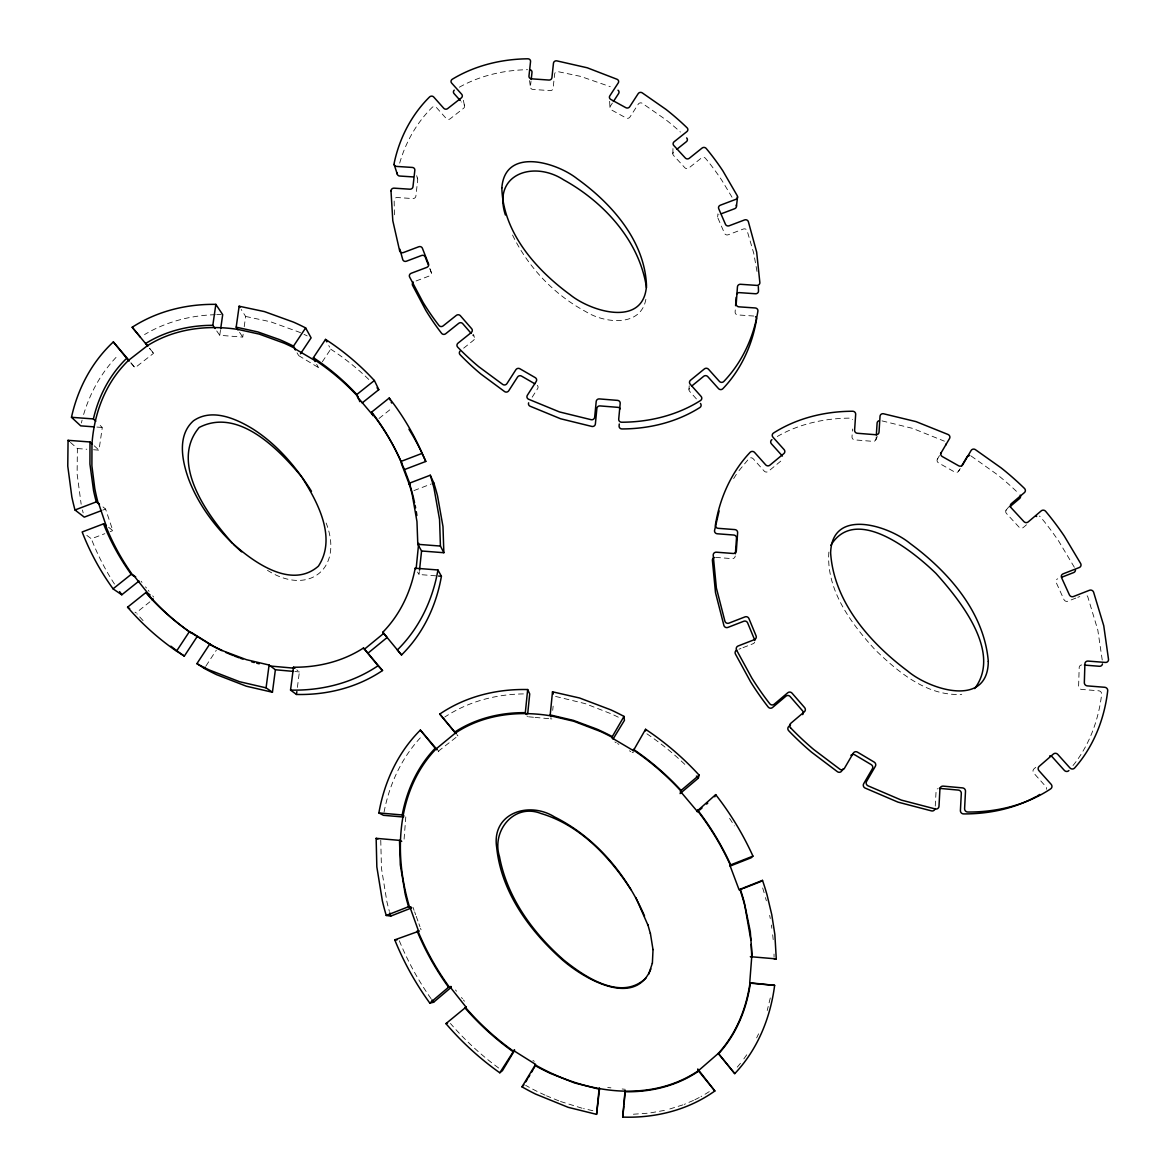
<?xml version="1.0" encoding="UTF-8"?>
<svg xmlns="http://www.w3.org/2000/svg" width="1176" height="1176" viewBox="0 0 1176 1176"><rect width="100%" height="100%" fill="white"/><g stroke="black" fill="none" stroke-linecap="round" stroke-linejoin="round"><path stroke-width="0.75" stroke-dasharray="5 3.75" d="M672.834 153.497L672.966 148.543M380.759 840.281L381.465 868.344L386.919 901.816A255.119 252.458 78.4 0 0 389.374 911.356M935.258 806.075L936.081 791.08A3.087 2.969 42.6 0 1 937.595 788.684M876.223 436.855L876.091 438.824A2.911 2.778 14.1 0 1 873.018 441.368L854.702 439.883A2.911 2.778 13 0 1 851.997 436.884L852.527 429.005M70.413 442.397L77.381 448.541L77.116 473.957L81.159 504.239M688.974 389.359L689.224 385.757M735.279 309.92L735.118 312.037A2.837 2.69 2.3 0 0 737.764 314.918L753.919 316.05M717.654 216.928L717.933 213.856M828.86 552.088C826.037 589.69 850.718 622.942 874.753 649.387C898.008 671.996 927.291 696.604 961.747 694.325M552.705 710.377L553.132 706.115M533.507 717.257L527.407 716.698L527.539 715.273M404.088 839.149L405.793 816.938M553.881 81.115L553.117 88.303A2.749 2.528 -8.1 0 1 550.118 90.64L532.875 89.42A2.749 2.528 -8.8 0 1 530.42 86.701L531.008 81.306M554.264 77.528L554.646 73.941A2.749 2.528 -7.7 0 1 557.865 71.633L580.459 76.352L610.285 86.686M435.826 575.828L419.038 574.505L419.362 571.565M297.396 687.401L299.38 671.922L296.808 669.864M216.722 330.956L219.75 335.292L242.741 337.115L243.461 331.941M244.196 326.766L245.637 316.447L241.183 309.45M219.75 335.292L220.485 330.118M93.58 449.746L98.99 450.158L102.297 427.476L97.99 423.331M384.052 812.146C388.639 788.067 398.473 764.841 413.717 745.555A133.52 131.638 -69.2 0 1 420.596 737.528M770.28 997.939L767.208 1010.537M81.394 422.993L82.085 420.126M645.874 299.307C640.729 327.619 604.229 323.282 585.721 311.581C553.94 294.544 527.803 266.923 512.251 234.421M83.628 414.511C89.288 395.474 98.666 377.496 111.573 362.37A126.332 118.791 -30.8 0 1 118.335 355.034M399.678 163.141C405.647 142.208 416.73 122.686 432.224 107.339A2.749 2.528 -12.9 0 1 436.325 107.383L446.277 118.556A2.749 2.543 -12.5 0 0 450.143 118.82L463.594 108.28A2.749 2.528 -11.8 0 0 463.991 104.693L461.506 101.915M875.826 439.839L877.281 436.516M756.638 1037.879L758.608 1033.836M960.263 468.562L958.66 471.061A2.94 2.793 19.3 0 1 954.677 472.032L938.536 462.903A2.94 2.793 18.2 0 1 937.419 459.066L939.653 455.215M958.66 471.061L959.704 469.298M937.419 459.066L939.492 455.568M532.184 397.179L537.638 388.639A2.852 2.72 -11.2 0 0 537.138 385.184M733.648 478.573L737.131 473.149M612.387 103.091L610.3 106.296A2.764 2.558 -5.5 0 0 611.211 109.794L626.117 117.982A2.764 2.558 -4.8 0 0 629.91 117.086L638.318 104.105A2.764 2.558 -4.3 0 1 642.243 103.267L665.748 119.658A275.257 260.778 -13.3 0 1 680.404 132.05M205.962 665.984L216.34 650.152M298.689 355.622L318.476 367.574L319.24 366.427M322.298 361.826L330.691 349.199L328.765 345.568M743.849 1058.87L747.113 1054.255M739.013 470.635L748.877 458.684A2.896 2.793 7.1 0 1 753.213 458.772L764.224 471.106A2.911 2.793 8.7 0 0 768.31 471.414L782.128 459.992A2.896 2.793 9.2 0 0 783.01 458.655M1005.98 510.31L1008.773 506.841M1072.997 765.561C1089.388 745.319 1098.59 719.947 1101.662 694.252A3.087 2.911 35.5 0 0 1098.737 690.797L1081.538 689.415A3.072 2.911 34.9 0 1 1078.612 686.211L1079.186 667.615A3.058 2.896 33.8 0 1 1081.744 664.91M1035.733 767.34L1033.969 768.869A3.102 2.955 40.3 0 0 1033.807 773.132L1045.787 786.553A3.116 2.969 41.4 0 1 1046.537 789.258M1026.501 524.775L1023.267 527.524A2.984 2.822 24.5 0 1 1019.092 527.201L1006.465 513.486A2.969 2.822 23.4 0 1 1006.641 509.487L1008.258 508.105M438.31 751.244L457.949 735.897L457.023 734.779M463.667 348.169L473.487 340.32A2.822 2.69 -14.6 0 0 473.899 336.512L472.487 334.91M149.896 601.818L136.078 612.872L135.019 612.182M379.01 418.48L392.343 407.807M131.021 363.193L135.049 367.779L153.6 353.256L149.455 348.228M777.277 436.502C799.254 423.772 824.846 418.259 850.101 418.127A2.896 2.764 12.1 0 1 852.615 419.479M459.346 87.2C480.058 75.587 503.872 70.134 527.524 69.693M694.795 1099.795L699.793 1097.223M693.502 1100.383L684.3 1104.367M1075.82 598.099L1067.896 601.201A3.028 2.866 29.6 0 1 1063.942 599.569L1056.21 582.546A3.013 2.852 28.5 0 1 1057.709 578.798M1077.804 597.32L1079.788 596.555M738.954 649.211L740.968 648.432M742.997 647.653L749.038 645.301M751.052 644.507L753.066 643.728A2.969 2.911 20.2 0 0 754.669 642.184M413.937 490.583L431.18 483.983M102.915 510.061L105.561 509.046L112.852 530.626L110.177 531.64M86.833 535.403L91.39 538.784L104.811 533.683M416.084 280.961L429.593 275.875A2.808 2.631 -15.6 0 0 431.254 272.42L430.151 269.01M682.918 1104.867L667.351 1109.732M664.366 1110.409L649.108 1113.113L633.07 1114.245M215.296 314.698C193.893 315.286 172.519 320.21 153.321 329.78A126.347 118.805 -30.8 0 0 144.545 334.572M523.423 693.913C500.373 694.207 477.235 699.367 456.729 710.025A133.52 131.638 -69.2 0 0 444.719 717.081M216.766 314.639L221.206 314.624M96.902 427.064L102.297 427.476M77.381 448.541L86.818 449.247M715.523 557.365L732.104 558.644A2.925 2.852 10.2 0 0 735.235 556.013M294.867 671.525L299.38 671.922M535.036 717.404L548.81 718.654M550.339 718.786L551.867 718.918M607.727 1087.506L610.932 1087.844M622.148 1088.991L625.338 1089.314M245.637 316.447L270.539 321.768L299.204 332.147A244.343 231.099 -36.6 0 1 307.171 335.88M555.587 696.427L585.192 703.63L611.564 713.964A260.763 254.119 -80.7 0 1 620.178 718.154M882.015 420.89L912.605 428.387L944.402 441.176M592.866 1110.688L583.561 1108.601M582.002 1108.204L560.32 1101.427M558.776 1100.839L546.546 1095.826M545.032 1095.135L537.491 1091.593A256.324 253.031 75.6 0 1 525.657 1085.345M267.452 570.301C308.156 596.497 343.921 568.728 326.164 523.055M614.901 741.953L616.224 742.747M617.547 743.555L618.87 744.364M629.454 750.788L630.777 751.596M632.115 752.39L633.394 752.699M532.934 1060.473L534.286 1061.34M971.126 456.023L996.733 474.207A292.956 285.753 31.2 0 1 1018.578 493.376M108.574 527.245L112.852 530.626M102.973 506.93L105.561 509.046M94.198 445.777L98.99 450.158M696.398 398.914L689.65 391.358A2.866 2.734 0.7 0 1 689.298 388.3M457.155 735.015L457.949 735.897M149.719 348.566L153.6 353.256M130.918 362.722L135.049 367.779M437.913 750.611L438.824 751.743M141.076 581.238L141.973 582.355M145.545 586.853L146.441 587.985M148.22 590.234L149.117 591.366M152.704 595.879L153.6 597.011M455.509 989.972L456.509 991.221M461.477 997.483L462.477 998.747M463.462 999.997L464.461 1001.246M239.566 332.293L242.741 337.115M417.553 572.065L419.038 574.505M297.043 352.815L298.41 355.152M316.653 364.354L317.446 365.736M317.696 366.206L318.476 367.574M732.016 197.215L721.946 180.501A275.272 260.807 -13.2 0 0 705.482 158.304A2.793 2.587 -1.3 0 0 701.469 157.937L688.813 168.05A2.793 2.602 -2 0 1 684.888 167.771L673.481 155.379A2.778 2.587 -2.6 0 1 673.789 151.733M1074.35 567.273L1058.929 541.504A292.986 285.783 31.2 0 0 1040.51 516.97A2.984 2.822 24.6 0 0 1039.305 516.088M526.995 715.934L527.407 716.698M429.74 268.54L431.254 272.42M413.011 907.357L414.084 910.342M414.628 911.826L415.687 914.81M416.23 916.31L418.377 922.278M418.906 923.777L419.979 926.762M420.523 928.261L421.052 929.76M416.671 175.665L417.627 178.855M473.516 334.278L474.398 337.394M765.488 897.567L766.355 900.787M463.344 100.313L464.476 105.517M769.677 915.34L770.28 918.574M771.397 925.056L771.868 928.305M529.538 80.571L530.508 87.641M756.991 271.435L753.728 253.207L747.113 230.643A2.822 2.646 1.4 0 0 743.379 229.026L728.179 234.788A2.822 2.646 0.6 0 1 724.519 233.333L717.86 217.898A2.808 2.631 0.1 0 1 718.948 214.694M772.691 934.773L773.191 939.624M1102.235 660.03L1097.811 630.042L1087.785 596.82A3.028 2.866 29.8 0 0 1086.403 595.218M609.638 101.298L609.976 108.236M394.416 214.796L394.151 200.155A2.778 2.587 -15.8 0 1 397.223 197.524L412.835 198.568A2.778 2.587 -15 0 0 415.878 196.157L417.715 179.81A2.778 2.572 -14.6 0 0 416.245 177.297M774.028 954.045L774.073 957.22M143.09 620.605A273.876 260.719 -25 0 1 136.96 613.813M83.158 512.854A240.492 228.556 -27 0 1 82.452 509.987M114.484 584.06A273.817 260.587 -25 0 1 91.346 538.814M330.706 349.154A280.05 264.688 -38.6 0 1 369.881 380.539M498.653 1068.014A290.839 287.679 67.1 0 1 450.437 1023.458M431.092 998.733A290.678 287.606 67.2 0 1 399.061 940.109M709.26 1091.607A138.18 134.681 81.6 0 1 701.014 1096.561M740.454 1063.295A138.195 134.681 81.7 0 1 736.926 1067.514M762.665 887.968A261.836 254.883 -83.4 0 1 765.047 895.965M729.605 818.364A299.615 290.707 -80.7 0 1 734.309 825.846M646.903 733.824A299.483 290.619 -80.4 0 1 686.475 765.973"/><path stroke-width="1.5" d="M417.803 544.312L416.965 521.585L412.247 494.728A224.469 212.577 -36.9 0 0 409.042 483.336L430.269 475.222L433.826 482.969A244.887 232.142 -37.2 0 1 437.531 495.919L442.985 526.598L443.852 552.72L421.567 550.985L417.803 544.312L440.427 546.061L443.852 552.72M418.685 543.297L416.201 568.096M411.629 907.901L390.726 916.104L386.243 915.457A259.455 256.824 78.3 0 1 382.376 900.919L376.835 866.888L376.144 838.341L399.502 840.37L400.31 864.845L405.205 894.142A233.921 231.554 78.8 0 0 408.557 906.711L409.454 906.887A231.246 228.908 79.4 0 1 405.161 890.188C395.43 845.867 399.384 795.711 427.623 758.726A113.308 111.705 -69 0 1 435.987 749.009L455.406 733.03A113.308 111.705 -69 0 1 466.387 726.621C492.2 713.523 522.306 711.127 550.574 715.817M440.427 546.061L439.559 519.527L434.032 488.363A248.974 235.744 -37 0 0 430.269 475.222M101.577 510.56L84.275 517.146L74.999 509.987A244.432 232.025 -26.9 0 1 71.839 496.875L67.767 466.137L68.061 440.324L89.993 441.97L89.935 464.094L93.551 490.568A220.412 209.181 -26.9 0 0 96.285 501.887L98.255 503.504A217.928 206.858 -27.1 0 1 94.771 488.422L91.904 465.828L91.963 443.764M876.34 434.885L877.105 423.095A2.911 2.764 13.7 0 1 878.942 420.729M751.229 944.284L751.743 956.72L749.715 982.989M735.382 553.778L736.499 538.094A2.925 2.837 9.2 0 0 733.795 535.036L717.228 533.772A2.911 2.837 7.2 0 1 714.552 530.479L719.095 510.972M735.588 305.686L736.205 297.234M697.75 1068.999L714.861 1090.975A140.62 137.048 81.7 0 1 700.69 1099.795C676.92 1112.628 649.593 1118.038 622.707 1117.097L625.044 1090.96M623.853 1106.44L622.707 1117.097M624 1104.881L625.073 1092.416M749.979 983.077C746.878 1004.466 739.337 1025.428 726.68 1043.068A117.233 114.278 81.9 0 1 718.271 1053.461L698.47 1070.66A117.218 114.278 81.8 0 1 687.063 1077.466C643.213 1100.163 589.793 1092.342 546.899 1071.071A234.259 231.275 75.7 0 1 535.242 1064.942L521.982 1086.844A260.719 257.412 75.5 0 0 535.506 1094.047L568.155 1107.322L596.57 1114.363L599.172 1088.197M599.598 1088.241L596.57 1114.363M619.282 423.992L619.09 425.947A2.866 2.764 -4.6 0 0 621.942 428.946C649.181 428.887 676.715 422.199 699.852 407.543A2.866 2.749 1.4 0 0 700.44 403.456M550.971 716.801L550.206 714.92L552.5 691.811L579.577 698L610.917 709.892A265.32 258.529 -80.4 0 1 624 716.404L624.427 720.374L613.034 739.101M527.686 713.847L529.715 693.943L527.671 689.548C502.123 688.945 476.221 694.075 453.451 705.909A135.799 133.873 -68.4 0 0 439.78 714.053L455.715 733.383M526.187 714.361L525.319 712.671L527.671 689.548M419.509 570.095L421.567 550.985M531.214 79.512L531.993 72.339A2.734 2.528 -8.9 0 0 530.405 69.825M652.371 963.365L653.033 949.517M736.47 206.153L737.558 196.818M296.484 694.457L290.531 690.091L293.486 667.218C313.786 667.424 334.278 663.337 352.506 654.253A109.368 104.796 -33.7 0 0 363.502 647.991L382.538 670.526A128.522 123.289 -34 0 1 369.132 678.464C346.832 689.989 321.504 695.06 296.484 694.457L296.852 691.635M269.084 665.028L275.375 669.761L272.435 692.238L266.07 687.842L269.084 665.028L246.475 659.692L224.146 651.298A219.236 208.652 -27.2 0 1 209.696 644.169L189.365 631.674L176.547 651.122L184.338 656.09L197.201 636.539M237.949 329.868L236.185 327.163L239.14 306.216L264.438 311.596L293.544 322.136A248.415 234.656 -36.4 0 1 305.642 327.928L311.111 337.865L300.483 353.8M212.827 325.326L215.84 304.363C191.585 304.011 167.11 308.906 145.339 319.769A128.404 120.584 -30.7 0 0 132.182 327.251L147.808 346.214L145.559 343.539A107.531 101.004 -30.7 0 1 156.217 337.674C173.783 329.192 193.364 325.282 212.827 325.326L215.032 328.516M220.676 328.824L222.69 314.624L215.84 304.363M91.993 443.764C93.904 416.892 102.9 390.065 120.334 369.22A107.148 100.666 -30.7 0 1 128.522 360.356L147.368 345.715A107.148 100.666 -30.7 0 1 157.937 339.835C182.515 327.854 210.813 325.311 237.626 329.368M774.631 985.37C771.147 1012.33 761.71 1038.775 745.51 1060.752A140.62 137.048 81.7 0 1 734.765 1073.629L718.536 1053.843A117.673 114.719 81.9 0 0 726.974 1043.421C739.689 1025.707 747.26 1004.672 750.361 983.18L774.631 985.37L750.112 982.798M680.316 792.271L681.125 790.404L699.191 775.116L698.353 778.115L680.066 793.594M437.942 569.978C433.665 594.703 423.654 618.605 407.91 638.245A130.668 125.229 -33.8 0 1 397.356 649.96L401.53 654.973A128.522 123.289 -34 0 0 411.909 643.448C427.388 624.118 437.207 600.598 441.412 576.269L437.942 569.978L415.201 568.199C411.468 587.897 403.486 606.919 391.094 622.765A109.383 104.796 -33.8 0 1 382.803 632.247L401.53 654.973M403.53 817.026L383.435 815.306L378.878 812.939C383.361 787.332 393.49 762.489 409.718 742.027A135.799 133.873 -68.4 0 1 420.361 730.09L436.987 749.494M403.971 815.923L402.221 814.953C406.029 794.462 414.07 774.587 426.815 758.005A113.719 112.117 -68.8 0 1 435.194 748.259L420.361 730.09M94.212 426.873L80.718 425.859L71.471 417.304C76.631 393.74 87.171 371.219 102.9 352.844A128.404 120.584 -30.6 0 1 113.337 341.937L129.257 360.694M95.8 421.228L93.404 418.935C97.726 400.09 106.09 382.082 118.467 367.177A107.531 100.989 -30.6 0 1 126.699 358.283L113.337 341.937M652.342 963.217L648.726 974.169M696.765 811.425L715.728 794.608L714.817 796.799M830.815 545.355C855.79 504.254 913.664 551.823 935.934 573.388C960.101 600.363 1002.217 652.298 974.654 688.592M650.872 968.95C634.643 1008.508 583.678 978.476 562.525 960.028C529.759 931.024 501.255 892.216 496.698 847.573C491.23 812.925 528.994 800.871 554.455 816.894C595.379 837.238 626.646 874.459 644.551 916.075M842.898 768.986L841.795 770.868A3.043 2.969 41.5 0 1 837.533 771.794L811.572 752.199A290.869 276.272 24.6 0 1 788.67 730.708A3.013 2.955 35.7 0 1 788.846 726.4L790.537 724.975M961.792 465.755L967.01 456.905A2.94 2.778 19.3 0 1 969.715 455.553M940.521 453.818L949.532 438.516A2.969 2.808 17.4 0 0 948.209 434.547L916.001 421.611L883.382 413.731A2.94 2.793 13.6 0 0 880.03 416.26L879.016 432.195A2.955 2.808 13.9 0 1 875.899 434.752L857.348 433.268A2.94 2.808 12.9 0 1 854.599 430.225L855.672 414.29A2.94 2.793 11.9 0 0 852.673 411.247C824.993 411.306 797.005 418.068 773.514 433.018A2.94 2.808 7.9 0 0 772.955 437.193L784.113 449.629A2.94 2.822 9.1 0 1 783.833 453.613L769.854 465.196A2.94 2.822 8.5 0 1 765.708 464.873L754.551 452.392A2.94 2.822 7 0 0 750.156 452.304C731.34 472.164 719.756 498.124 715.39 524.981A2.955 2.866 7 0 0 718.095 528.318L734.882 529.597A2.955 2.881 9 0 1 737.631 532.684L736.338 550.838A2.969 2.881 10 0 1 733.177 553.484L716.375 552.191A2.969 2.896 8.4 0 0 713.2 555.087L716.375 587.971L724.93 621.295A2.999 2.925 15.1 0 0 728.885 623.148L745.011 616.885A2.999 2.925 17.1 0 1 748.921 618.532L756.065 635.819A2.999 2.94 19.8 0 1 754.433 639.641L738.087 645.991A3.013 2.955 19.9 0 0 736.514 649.975L751.846 678.067A294.691 279.697 24.4 0 0 769.78 703.777A3.043 2.984 30.7 0 0 774.146 704.262L787.744 692.767A3.043 2.969 30.5 0 1 792.007 693.12L804.605 707.599A3.043 2.984 33.1 0 1 804.325 711.833L790.698 723.387A3.058 2.984 35.2 0 0 790.522 727.738M525.804 1081.832L527.407 1079.156M528.215 1077.819L529.817 1075.129M531.405 1072.453L533.007 1069.763M533.816 1068.425L534.61 1067.088M466.284 1006.906L445.939 1023.62A295.793 292.633 66.6 0 0 499.785 1072.791L514.529 1049.742M514.515 1050.521L502.417 1070.675L499.815 1072.747M633.247 750.876L645.58 729.296A304.76 295.661 -80.2 0 1 699.147 775.146M550.574 715.787L573.726 721.255L600.671 731.56A238.228 232.186 -80.3 0 1 611.961 737.19L624 716.404M613.431 101.489L618.635 93.492A2.749 2.543 -5.3 0 0 618.017 90.214M272.435 692.238L246.401 686.225L216.649 674.701A240.992 229.599 -27.2 0 1 204.374 668.424L196.906 663.646L209.696 644.169L210.886 645.007M204.359 668.424L205.168 667.204M374.35 380.524A284.724 268.804 -38.4 0 0 325.546 339.394L313.375 357.695L314.551 359.782A262.219 247.577 -38.5 0 1 357.842 396.488M237.626 329.353L259.264 334.116L284.283 343.245A223.131 210.813 -36.3 0 1 294.735 348.243L293.486 346.126L305.642 327.928M729.737 865.624L730.414 865.213A280.741 272.317 -80.4 0 0 697.412 810.543M521.982 1086.844L523.923 1084.816M646.006 978.02C621.369 1001.599 584.781 977.035 563.701 959.939C532.919 932.965 507.047 897.45 499.477 856.569C491.347 831.065 514.015 802.767 541.004 813.498C579.886 825.082 609.477 856.554 630.983 889.717M535.653 1064.398L513.471 1050.491M697.442 811.866L698.588 810.896M699.735 809.926L702.028 807.971M706.6 804.09L707.746 803.12M1009.875 506.738L1019.592 498.521A2.969 2.808 22.8 0 0 1020.195 495.125M419.288 931.039L394.754 939.859A295.632 292.559 66.7 0 0 429.813 1003.099L448.526 987.252L451.025 986.458M451.349 987.208L433.562 1002.275L429.769 1003.128M383.729 633.364L364.545 649.108M691.679 386.095L703.704 376.276A2.866 2.734 1.4 0 1 707.731 376.585L718.551 388.653A2.866 2.734 2.7 0 0 722.843 388.727C740.983 369.764 752.375 344.965 756.55 319.166A2.852 2.705 3.4 0 0 755.551 316.667M368.191 652.974L387.154 637.48L382.803 632.247M129.698 608.654L127.537 607.213L145.751 592.66L148.896 594.115M372.836 415.672L371.704 412.056L389.271 398.002L390.329 400.266M152.204 599.981L153.35 599.054M135.666 576.813L131.197 574.358L113.028 588.853L121.775 594.791L139.033 581.018M313.389 357.666A263.174 248.415 -38.5 0 1 356.813 394.519L374.394 380.495L378.804 389.668L362.149 402.956M358.533 399.061L356.857 394.475M676.95 149.205L686.431 141.649A2.778 2.572 -2.2 0 0 686.637 137.915M739.116 889.865L729.943 865.404M760.931 881.412L762.504 880.383A266.423 259.323 -83.1 0 1 767.061 894.965L771.765 914.678L774.852 934.45L776.278 958.896L774.087 958.793M1037.056 796.123L1039.819 794.432M1035.571 796.872C1013.638 808.897 988.428 814.012 963.556 813.91A3.102 2.984 43.9 0 1 960.41 810.587L961.307 793.388A3.102 2.969 42.5 0 0 958.425 790.096L939.271 788.346M730.267 866.021L751.141 857.789L752.905 856.143L730.708 864.875A281.814 273.346 -80.3 0 0 697.588 809.999M762.504 880.383L740.277 889.159A240.213 233.833 -83.3 0 1 744.158 901.801L750.303 931.568L752.125 956.735M739.763 889.85L742.541 888.747M743.923 888.203L748.098 886.557M749.48 886.013L760.578 881.632M386.243 915.457L408.542 906.711M1061.693 577.24L1073.688 572.55A3.013 2.852 28.1 0 0 1075.437 570.11M400.898 461.462L422.096 453.377L425.771 461.462L404.485 469.577L400.898 461.462A263.248 248.548 -38.6 0 0 371.66 412.085M432.503 483.483L433.826 482.969M74.999 509.987L96.285 501.887M113.072 588.808A278.3 264.556 -24.8 0 1 82.158 531.978L103.561 523.835L105.517 525.363A256.25 243.623 -24.7 0 0 133.108 575.681M105.517 525.363L106.399 525.54M721.329 213.753L734.721 208.681A2.808 2.631 0.6 0 0 736.205 205.124M445.939 1023.62L447.483 1023.091M525.319 712.671C504.813 712.435 484.1 716.537 465.711 725.783A113.734 112.117 -68.8 0 0 454.642 732.148M624.912 1091.74C646.359 1092.181 668.1 1087.903 687.196 1077.951A117.673 114.704 81.8 0 0 698.662 1071.115L714.861 1090.975M290.531 690.091C315.976 690.709 341.731 685.549 364.413 673.833A130.668 125.229 -33.8 0 0 378.04 665.763L382.538 670.526M750.847 956.691L751.714 956.72M394.754 939.859L396.959 939.962M413.305 176.929L399.664 176.032A2.764 2.572 -15.2 0 1 397.253 173.048M71.471 417.304L93.404 418.935M438.619 576.049L441.412 576.269M1084.434 665.087L1099.398 666.278A3.072 2.896 33.7 0 0 1102.471 663.925M378.878 812.939L402.221 814.953M270.465 666.057L294.779 668.247M275.375 669.761L293.368 671.393M750.332 956.676L776.278 958.896M236.185 327.163L257.882 331.941L279.462 339.57A222.132 209.828 -36.2 0 1 293.486 346.126M266.07 687.842L239.61 681.727L209.372 670.026A244.946 233.113 -27 0 1 196.906 663.646M550.206 714.92L573.447 720.388L596.658 729.017A237.184 231.216 -80.3 0 1 611.829 736.382M411.027 906.975L409.821 906.74L418.509 930.966M598.849 1089.094L574.579 1082.949L550.471 1073.423A233.377 230.378 76 0 1 534.801 1065.368M256.706 663.19L259.205 663.808M251.693 661.853L254.207 662.544M240.463 658.295L242.962 659.148M239.228 657.84L234.274 655.987M233.039 655.502L225.689 652.401M376.144 838.341L377.893 839.076M399.502 840.37L401.707 841.355M534.815 383.788L521.482 376.07A2.852 2.72 -12.2 0 0 517.572 377.026L508.723 390.785A2.852 2.72 -13.4 0 1 504.695 391.652L480.896 374.056A272.024 253.825 -3.1 0 1 460.081 354.696A2.837 2.69 -15.5 0 1 459.992 351.168M633.217 750.538L611.829 737.866M191.306 632.423L211.856 645.212M211.092 645.139L211.283 645.286A220.118 209.549 -27.1 0 0 222.044 650.725M149.308 594.409L150.116 594.982M293.486 667.218L294.617 668.13M99.49 504.078L98.608 503.372L105.972 525.202M233.642 544.282C254.795 563.054 291.839 589.279 318.387 566.185C336.851 538.196 318.02 502.666 302.276 477.838M241.668 551.867C219.015 531.934 199.494 507.62 188.674 479.205C182.045 460.889 176.929 435.458 193.481 420.787C211.739 408.072 235.523 418.406 252.37 428.667C276.977 444.19 296.131 466.916 311.493 491.333M68.061 440.324L69.237 441.368M89.993 441.97L92.434 444.175M435.194 748.259L436.737 749.744M232.51 543.239C207.696 515.75 169.197 462.918 199.2 427.461C238.14 407.293 278.697 449.188 301.57 476.736M782.408 456.053L771.382 443.764A2.896 2.778 8.1 0 1 771.941 439.648M460.257 100.519L454.024 93.566A2.749 2.528 -11.9 0 1 454.245 90.155M439.78 714.053L456.112 733.662M126.699 358.283L128.978 360.87M471.091 333.293L462.697 323.62A2.822 2.675 -15 0 0 458.728 323.326L445.675 333.749A2.822 2.675 -16.1 0 1 441.617 333.352A272.009 253.796 -3.1 0 1 425.83 310.39L412.541 285.283A2.808 2.646 -16.5 0 1 413.408 282.108M357.372 396.871L372.175 414.378M680.478 791.463L696.927 810.955M132.182 327.251L140.37 337.159M718.286 1053.255L734.765 1073.629M363.502 647.991L378.04 665.763M133.594 575.284L148.088 593.542M449.835 986.664L465.975 1007.009M239.14 306.216L239.963 307.509M415.201 568.199L415.731 569.066M295.382 349.978L294.544 348.552L314.286 360.179L315.08 361.576M325.517 339.423L326.825 341.893M359.209 400.369L359.9 401.678M635.849 897.597L647.829 924.895M409.748 485.526L401.339 463.388M409.042 483.336L409.851 484.909M391.123 401.942L391.652 403.059M698 1069.601L698.662 1071.115M428.226 264.673L425.197 256.941A2.793 2.631 -15.6 0 0 421.625 255.471L406.381 261.219A2.793 2.631 -16.5 0 1 402.751 259.602L399.869 249.165M404.485 469.577L410.071 484.35M552.5 691.811L553.308 694.016M394.136 164.478L397.267 174.107M647.8 924.512L650.357 933.523M414.555 502.725L414.011 500.182A221.896 210.225 -36.9 0 0 409.91 485.012M505.401 214.987C492.068 173.886 533.639 160.274 563.598 179.825C603.891 202.007 639.524 240.859 646.477 287.591M650.372 933.259L652.989 949.561M415.084 505.268L415.598 507.826M416.275 511.648L416.863 515.485M750.891 940.08L744.923 906.211A237.405 231.143 -83.5 0 0 739.939 889.394M758.314 286.547L758.505 291.045A2.837 2.675 3 0 1 755.477 293.75L739.381 292.633A2.837 2.675 2.1 0 0 736.632 294.147M645.58 729.296L645.609 730.943M790.522 727.738A294.72 279.712 24.4 0 0 813.733 749.509L840.061 769.354A3.087 3.013 41.2 0 0 844.368 768.428L853.291 753.14A3.087 2.999 39.6 0 1 857.451 752.125L874.209 762.107A3.102 2.999 40.7 0 1 875.356 766.282L866.55 781.467A3.102 3.013 42.7 0 0 867.873 785.759L901.33 800.092L935.493 809.014A3.131 3.013 43.9 0 0 938.992 806.266L939.933 788.89A3.131 3.013 42.4 0 1 943.181 786.127L962.585 787.905A3.131 3.013 42.3 0 1 965.496 791.242L964.599 808.662A3.146 3.013 43.7 0 0 967.789 812.028C996.836 812.234 1026.339 805.075 1050.682 788.846A3.16 2.999 41.2 0 0 1051.138 784.304L1038.981 770.706A3.146 2.999 40.1 0 1 1039.143 766.385L1053.417 754.007A3.146 2.984 39.3 0 1 1057.768 754.375L1069.939 767.928A3.16 2.984 39.8 0 0 1074.57 768.06C1093.548 746.687 1104.44 719.006 1107.704 690.782A3.116 2.955 35.3 0 0 1104.734 687.284L1087.315 685.887A3.116 2.94 34.8 0 1 1084.331 682.653L1084.904 663.808A3.102 2.94 33.7 0 1 1088.05 661.074L1105.396 662.441A3.102 2.925 33.5 0 0 1108.527 659.457L1103.75 625.75L1093.577 592.101A3.072 2.896 29.7 0 0 1089.49 590.264L1073.423 596.541A3.072 2.896 29.4 0 1 1069.41 594.894L1061.561 577.651A3.058 2.881 28.3 0 1 1063.075 573.859L1079.274 567.538A3.058 2.881 27.9 0 0 1080.7 563.613L1064.295 536.094A296.881 289.472 30.9 0 0 1045.611 511.266A3.028 2.852 24.4 0 0 1041.289 510.825L1028.147 521.953A3.028 2.852 24.3 0 1 1023.914 521.615L1011.125 507.738A3.013 2.852 23.2 0 1 1011.301 503.681L1024.414 492.597A3.013 2.837 22.7 0 0 1024.472 488.437A296.852 289.458 30.8 0 0 1001.246 467.975L975.286 449.57A2.984 2.822 19.2 0 0 971.126 450.467L962.674 464.799A2.984 2.822 19.2 0 1 958.631 465.784L942.285 456.553A2.969 2.822 18.1 0 1 941.138 452.657M946.063 444.014A2.925 2.778 17.6 0 1 945.695 445.087M1036.232 516.529A2.984 2.822 24.6 0 1 1036.703 516.205M1068.925 770.515A3.116 2.955 40 0 1 1064.353 770.398L1052.358 757.021A3.102 2.955 39.4 0 0 1049.624 755.962M935.111 808.529A3.102 2.984 44.1 0 1 931.686 810.94L897.994 802.135L864.977 787.993A3.072 2.969 43 0 1 863.669 783.745L872.372 768.766A3.058 2.969 41 0 0 871.24 764.635L854.702 754.786A3.043 2.969 39.9 0 0 850.909 755.345M802.664 714.611A3.013 2.94 33.5 0 0 802.561 710.833L790.14 696.53A2.999 2.94 30.9 0 0 785.935 696.177L772.514 707.526A2.999 2.94 31.2 0 1 768.207 707.055A290.839 276.257 24.5 0 1 750.509 681.668L735.382 653.93A2.969 2.911 20.3 0 1 736.676 650.122M754.845 640.464A2.969 2.911 20.2 0 0 754.683 639.95L747.627 622.883A2.955 2.896 17.5 0 0 743.776 621.251L727.856 627.425A2.955 2.896 15.5 0 1 723.946 625.617L715.508 592.689L712.391 560.217A2.925 2.852 8.6 0 1 714.332 557.512M620.252 408.792A2.866 2.749 -4.9 0 0 617.973 407.352L599.995 405.911A2.866 2.749 -6.4 0 0 596.879 408.41L595.379 423.992A2.866 2.749 -7.1 0 1 592.013 426.476L560.585 418.759L529.979 406.161A2.852 2.734 -11.8 0 1 528.641 402.809M131.242 574.314A257.162 244.432 -24.7 0 1 103.532 523.849M389.227 398.047A284.798 268.936 -38.5 0 1 422.14 453.363M377.04 387.845A280.05 264.688 -38.6 0 1 378.76 389.697M121.819 594.762A273.817 260.587 -25 0 1 119.584 591.616M176.518 651.151A278.359 264.688 -24.8 0 1 127.581 607.183M189.336 631.703A257.221 244.564 -24.7 0 1 145.78 592.63M184.309 656.12A273.876 260.719 -25 0 1 170.902 646.197M408.969 429.255A280.123 264.82 -38.7 0 1 425.815 461.433M191.012 632.864A256.309 243.755 -24.7 0 1 147.603 593.924M372.645 413.996A262.292 247.71 -38.6 0 1 401.825 463.197M448.57 987.223A273.155 270.333 66.1 0 1 417.113 931.083M715.684 794.638A304.893 295.764 -80.4 0 1 752.949 856.113M696.413 776.101A299.483 290.619 -80.4 0 1 698.309 778.159M433.606 1002.231A290.678 287.606 67.2 0 1 431.93 999.909M633.438 749.318A281.681 273.244 -80 0 1 681.08 790.448M512.648 1051.359A273.302 270.406 66 0 1 464.755 1007.641M390.726 916.104A255.119 252.458 78.4 0 1 389.815 912.929M449.335 987.09A272.141 269.319 66.2 0 1 417.98 931.172M513.177 1050.991A272.288 269.392 66.1 0 1 465.461 1007.435M633.496 750.067A280.608 272.215 -80.1 0 1 680.963 791.051M390.991 190.806L392.799 220.691L399.664 250.929A2.837 2.661 -16.4 0 0 403.339 252.575L418.774 246.754A2.837 2.661 -15.6 0 1 422.39 248.239L428.52 263.894A2.837 2.661 -15.6 0 1 426.829 267.378L411.203 273.273A2.837 2.675 -16.5 0 0 409.557 276.904L423.007 302.305A275.404 256.662 -3.1 0 0 439.001 325.517A2.866 2.705 -16 0 0 443.087 325.928L456.332 315.389A2.866 2.705 -14.9 0 1 460.33 315.683L471.679 328.721A2.866 2.72 -14.5 0 1 471.253 332.573L458.008 343.157A2.866 2.72 -15.4 0 0 457.685 347.126A275.419 256.677 -3.1 0 0 478.764 366.706L502.843 384.508A2.881 2.749 -13.3 0 0 506.93 383.626L515.896 369.69A2.881 2.749 -12.2 0 1 519.851 368.735L535.286 377.658A2.881 2.764 -11.2 0 1 536.212 381.45L527.348 395.283A2.896 2.764 -11.8 0 0 528.45 399.178L559.438 411.923L591.278 419.729A2.896 2.793 -7.1 0 0 594.674 417.215L596.203 401.457A2.896 2.778 -6.5 0 1 599.363 398.914L617.576 400.384A2.896 2.778 -5 0 1 620.193 403.383L618.708 419.185A2.911 2.793 -4.6 0 0 621.575 422.228C649.167 422.155 677.053 415.378 700.499 400.546A2.911 2.778 1.3 0 0 701.102 396.415L690.165 384.17A2.896 2.778 0.6 0 1 690.474 380.274L704.395 368.911A2.896 2.764 1.4 0 1 708.481 369.22L719.433 381.421A2.911 2.778 2.6 0 0 723.769 381.509C742.144 362.326 753.684 337.233 757.903 311.111A2.881 2.734 3.3 0 0 755.242 307.965L738.881 306.833A2.881 2.72 2.3 0 1 736.205 303.908L737.455 286.797A2.881 2.72 2 0 1 740.512 284.283L756.815 285.401A2.881 2.705 2.9 0 0 759.872 282.666L756.653 252.076L748.333 221.573A2.852 2.675 1.4 0 0 744.555 219.941L729.164 225.777A2.852 2.675 0.5 0 1 725.46 224.293L718.712 208.681A2.837 2.661 0 0 1 720.285 205.227L735.779 199.361A2.837 2.661 0.5 0 0 737.279 195.775L722.858 170.873A278.741 263.836 -13.2 0 0 706.173 148.426A2.822 2.617 -1.3 0 0 702.101 148.044L689.298 158.29A2.822 2.631 -2 0 1 685.329 158.01L673.774 145.471A2.822 2.617 -2.6 0 1 674.098 141.781L686.887 131.594A2.808 2.602 -2.3 0 0 687.093 127.817A278.727 263.806 -13.2 0 0 665.939 109.368L642.14 92.801A2.793 2.587 -4.3 0 0 638.186 93.639L629.674 106.766A2.793 2.587 -4.9 0 1 625.823 107.677L610.741 99.401A2.793 2.587 -5.5 0 1 609.815 95.859L618.253 82.923A2.793 2.572 -5.4 0 0 617.15 79.321L587.236 67.782L556.733 60.843A2.778 2.558 -7.7 0 0 553.47 63.166L551.926 77.689A2.778 2.558 -8.1 0 1 548.898 80.056L531.449 78.821A2.778 2.558 -8.8 0 1 528.965 76.073L530.552 61.549A2.778 2.543 -8.9 0 0 527.833 58.8C501.49 59.079 474.942 65.488 452.304 79.233A2.778 2.558 -11.9 0 0 451.628 83.04L461.712 94.286A2.778 2.558 -11.8 0 1 461.301 97.917L447.689 108.559A2.778 2.572 -12.4 0 1 443.778 108.295L433.709 97.005A2.778 2.558 -12.9 0 0 429.563 96.961C411.38 114.895 399.296 138.489 394.122 163.405A2.808 2.602 -15.2 0 0 396.562 166.419L412.35 167.448A2.808 2.602 -14.6 0 1 414.834 170.241L412.967 186.763A2.808 2.617 -15 0 1 409.895 189.204L394.092 188.16A2.808 2.617 -15.7 0 0 390.991 190.806M501.843 187.895C502.99 232.348 535.8 269.569 570.007 294.617C591.043 311.787 644.11 327.825 646.491 285.43C644.683 240.874 611.814 203.639 577.181 178.767C556.336 162.214 504.901 146.853 501.843 187.895M988.296 661.485C987.811 708.393 929.496 689.606 907.505 670.923C869.784 642.655 833.843 601.906 830.623 552.867C831.947 507.517 888.365 525.51 910.121 543.488C948.326 571.565 984.312 612.343 988.296 661.485"/></g></svg>
